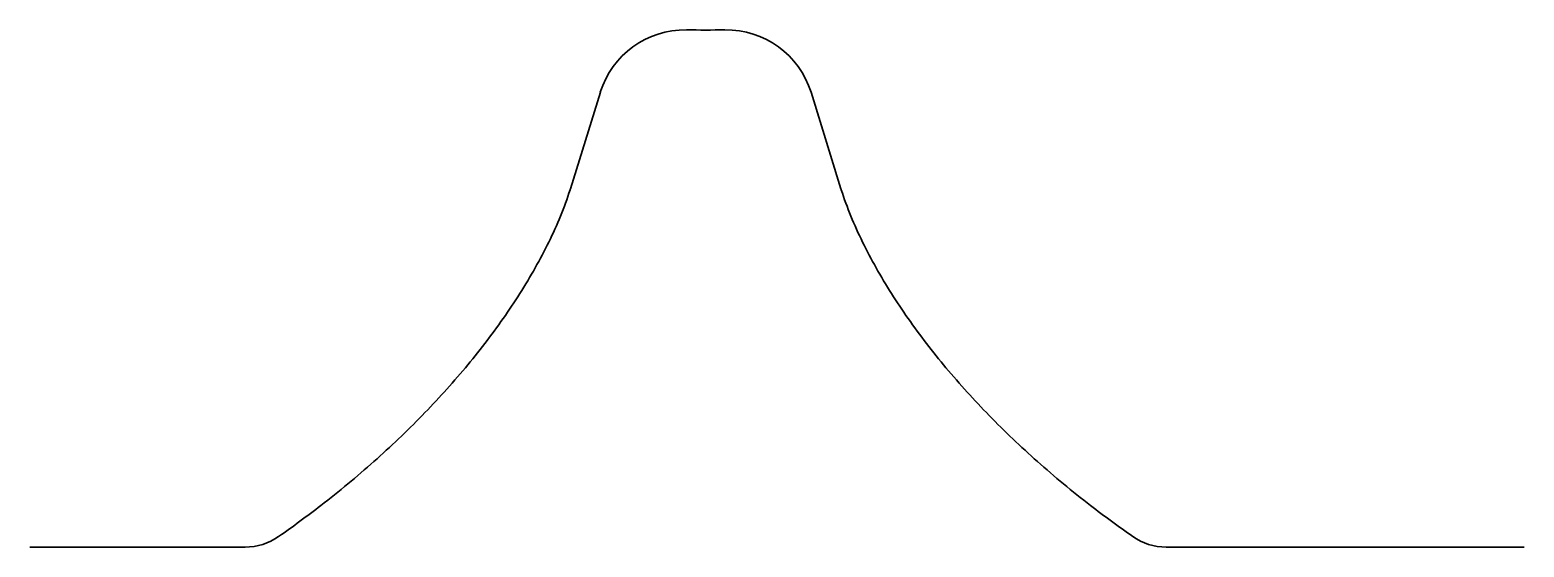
# Model space of a CAD drawing. Header units: millimetres. Extents: x -12.8 to 0, y 0 to 4.4.
import ezdxf

# ---------------------------------------------------------------- set-up
doc = ezdxf.new("R2010")
doc.units = ezdxf.units.MM
doc.layers.add('EB0', color=7, linetype='Continuous', lineweight=35)
doc.layers.add('粗实线层', color=7, linetype='Continuous', lineweight=35)

msp = doc.modelspace()

# ---------------------------------------------------------------- linework, layer by layer
at = {"layer": 'EB0'}
for p, q in [((-8.172, 3.072), (-7.915, 3.898)), ((-5.854, 3.072), (-6.11, 3.898))]:
    msp.add_line(p, q, dxfattribs=at)
for centre, radius, start, end in [((-7.19, 3.673), 0.76, 89.0663, 162.7605), ((-7.013, 14.513), 10.081, 269.0656, 270.9344), ((-6.836, 3.673), 0.76, 17.2391, 90.9347)]:
    msp.add_arc(centre, radius, start, end, dxfattribs=at)
for points in [[(-8.172, 3.072), (-8.173, 3.069), (-8.198, 2.989), (-8.254, 2.835), (-8.356, 2.612), (-8.513, 2.315), (-8.745, 1.95), (-9.071, 1.528), (-9.442, 1.119), (-9.856, 0.725), (-10.27, 0.382), (-10.549, 0.177), (-10.672, 0.091)], [(-5.854, 3.072), (-5.853, 3.069), (-5.828, 2.989), (-5.771, 2.835), (-5.67, 2.612), (-5.513, 2.315), (-5.281, 1.95), (-4.955, 1.528), (-4.584, 1.119), (-4.17, 0.725), (-3.756, 0.382), (-3.476, 0.177), (-3.354, 0.091)]]:
    msp.add_open_spline(points, degree=3, knots=[0, 0, 0, 0, 0.009234, 0.249312, 0.494225, 0.743957, 1.257706, 1.790732, 2.343012, 2.914538, 3.505304, 3.955449, 3.955449, 3.955449, 3.955449], dxfattribs=at)
at = {"layer": '粗实线层'}
for p, q in [((-10.959, 0), (-12.804, 0)), ((-3.067, 0), (-1.222, 0)), ((-1.222, 0), (0, 0))]:
    msp.add_line(p, q, dxfattribs=at)
for centre, start, end in [((-10.959, 0.5), 270, 305.0154), ((-3.067, 0.5), 234.9846, 270)]:
    msp.add_arc(centre, 0.5, start, end, dxfattribs=at)

doc.saveas('drawing.dxf')
